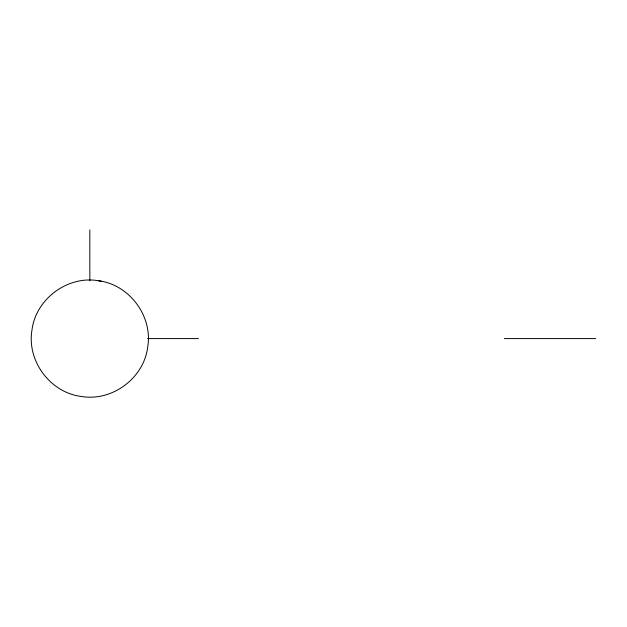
<?xml version="1.0" encoding="UTF-8"?>
<svg xmlns="http://www.w3.org/2000/svg" width="627" height="627" viewBox="0 0 627 627"><rect width="100%" height="100%" fill="white"/><g stroke="black" fill="none" stroke-linecap="round" stroke-linejoin="round"><path stroke-width="0.94" d="M147.588 338.588L198.493 338.588M504.374 338.588L595.65 338.588M98.408 280.731C67.614 275.371 35.794 298.977 31.985 330.006C26.624 360.807 50.223 392.635 81.259 396.444C112.053 401.805 143.873 378.199 147.682 347.17C153.043 316.369 129.444 284.54 98.415 280.731L101.237 281.217M89.833 229.929L89.833 280.833"/></g></svg>
